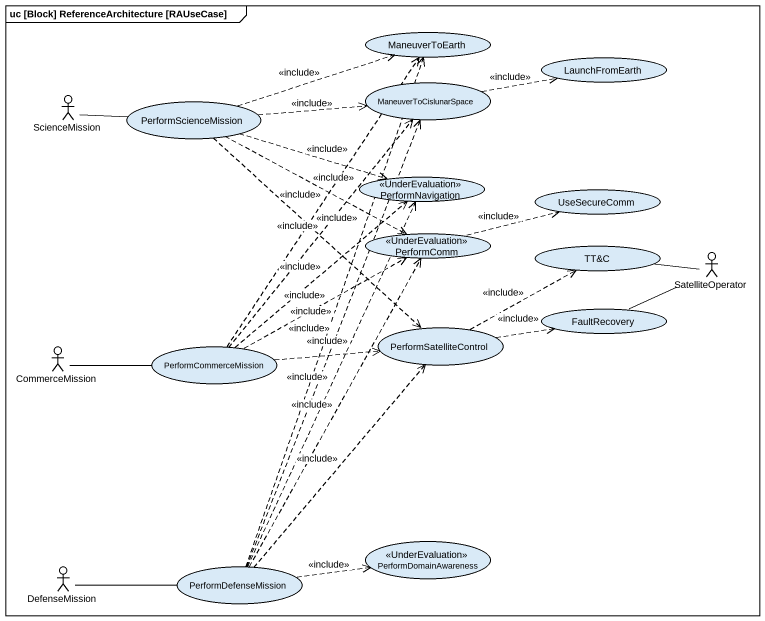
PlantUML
@startuml
mainframe uc [Block] ReferenceArchitecture [RAUseCase]
usecase ManeuverToEarth
usecase ManeuverToCislunarSpace
usecase LaunchFromEarth
actor ScienceMission
usecase PerformScienceMission
usecase PerformNavigation <<UnderEvaluation>>
usecase UseSecureComm
usecase PerformComm <<UnderEvaluation>>
usecase "TT&C" as TT_C
actor SatelliteOperator
usecase FaultRecovery
actor CommerceMission
usecase PerformCommerceMission
usecase PerformSatelliteControl
actor DefenseMission
usecase PerformDefenseMission
usecase PerformDomainAwareness <<UnderEvaluation>>
ManeuverToCislunarSpace .right.> LaunchFromEarth : <<include>>
PerformScienceMission .right.> ManeuverToEarth : <<include>>
PerformScienceMission .right.> ManeuverToCislunarSpace : <<include>>
PerformScienceMission -left- ScienceMission
PerformScienceMission .right.> PerformNavigation : <<include>>
PerformScienceMission .right.> PerformComm : <<include>>
PerformScienceMission ..> PerformSatelliteControl : <<include>>
PerformComm .right.> UseSecureComm : <<include>>
SatelliteOperator -left- TT_C
SatelliteOperator -left- FaultRecovery
PerformCommerceMission .up.> ManeuverToEarth : <<include>>
PerformCommerceMission .up.> ManeuverToCislunarSpace : <<include>>
PerformCommerceMission .up.> PerformNavigation : <<include>>
PerformCommerceMission .right.> PerformComm : <<include>>
PerformCommerceMission -left- CommerceMission
PerformCommerceMission .right.> PerformSatelliteControl : <<include>>
PerformSatelliteControl .right.> TT_C : <<include>>
PerformSatelliteControl .right.> FaultRecovery : <<include>>
PerformDefenseMission .up.> ManeuverToEarth : <<include>>
PerformDefenseMission .up.> ManeuverToCislunarSpace : <<include>>
PerformDefenseMission .up.> PerformNavigation : <<include>>
PerformDefenseMission .up.> PerformComm : <<include>>
PerformDefenseMission .up.> PerformSatelliteControl : <<include>>
PerformDefenseMission -left- DefenseMission
PerformDefenseMission .right.> PerformDomainAwareness : <<include>>
@enduml
